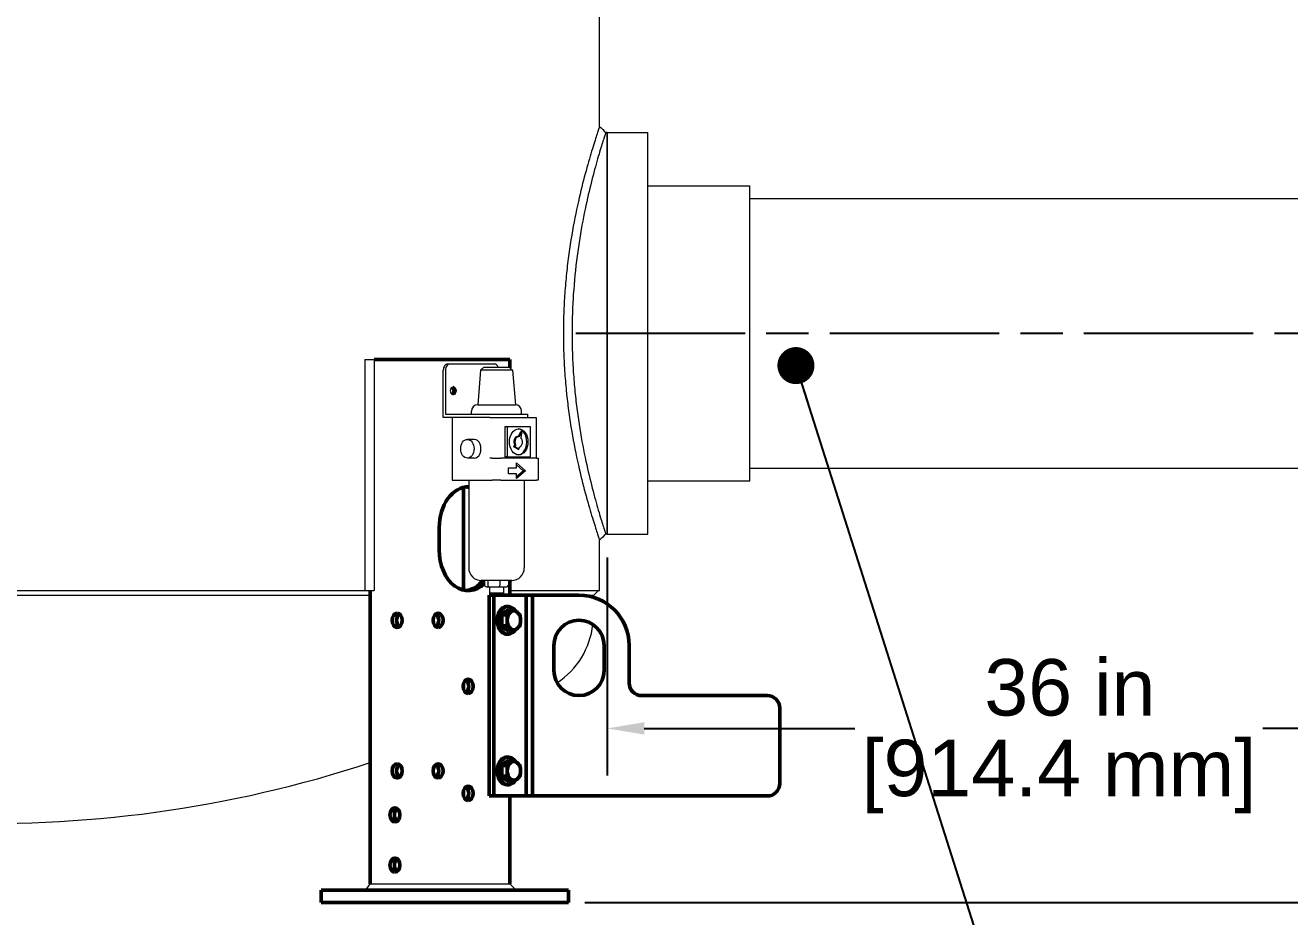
# Model space of a CAD drawing. Header units: inches. Extents: x 19 to 503, y 6 to 322.
# Drawn here: x 104.8 to 155.2, y 43.9 to 79.4 of the extents above; entities that cross this region are included whole.
import ezdxf

# ---------------------------------------------------------------- set-up
doc = ezdxf.new("R2010")
doc.units = ezdxf.units.IN
doc.header["$LTSCALE"] = 15
doc.header["$MEASUREMENT"] = 0
doc.linetypes.add('CHAIN', pattern=[0.7087, 0.4724, -0.0591, 0.1181, -0.0591])
for name, color, linetype, lineweight in [('Centerline (ANSI)', 7, 'Continuous', 25), ('Dimension (ANSI)', 7, 'Continuous', 25), ('Symbol (ANSI)', 7, 'Continuous', 25), ('Visible (ANSI)', 7, 'Continuous', 50)]:
    doc.layers.add(name, color=color, linetype=linetype, lineweight=lineweight)
doc.styles.add('MEMCOR Medium', font='arial.ttf')
doc.dimstyles.new('Default (ANSI)', dxfattribs={"dimscale": 15, "dimtxt": 0.15, "dimasz": 0.098425, "dimexe": 0.125, "dimexo": 0.0625, "dimgap": 0.031496, "dimtad": 0, "dimtih": 1, "dimtoh": 1, "dimdec": 4, "dimrnd": 1e-08, "dimzin": 3, "dimdsep": 46, "dimlunit": 5, "dimtxsty": 'MEMCOR Medium', "dimcen": 0.09, "dimdle": 0.393701, "dimclrd": 256, "dimclre": 256, "dimclrt": 256, "dimadec": 0, "dimazin": 1, "dimtfac": 0.8, "dimtofl": 0, "dimtmove": 0, "dimatfit": 3, "dimfxl": 1, "dimfrac": 1, "dimtolj": 1, "dimtzin": 4, "dimlwd": -1, "dimlwe": -1, "dimarcsym": 0})
doc.dimstyles.new('Default (ANSI)$7', dxfattribs={"dimscale": 15, "dimtxt": 0.15, "dimasz": 0.098425, "dimexe": 0.125, "dimexo": 0.0625, "dimgap": 0.031496, "dimtad": 0, "dimtih": 1, "dimtoh": 1, "dimdec": 4, "dimrnd": 1e-08, "dimzin": 3, "dimdsep": 46, "dimlunit": 5, "dimtxsty": 'MEMCOR Medium', "dimcen": 0.09, "dimdle": 0.393701, "dimclrd": 256, "dimclre": 256, "dimclrt": 256, "dimadec": 0, "dimazin": 1, "dimtfac": 0.8, "dimtofl": 0, "dimtmove": 0, "dimatfit": 3, "dimfxl": 1, "dimfrac": 1, "dimtolj": 1, "dimtzin": 4, "dimlwd": -1, "dimlwe": -1, "dimarcsym": 0})

# ---------------------------------------------------------------- blocks, each defined once
blk = doc.blocks.new('*D20')
at = {"layer": 'Defpoints', "color": 0, "transparency": 16777216}
for p in [(128.026, 59.151), (164.027, 59.151), (164.027, 51.406)]:
    blk.add_point(p, dxfattribs=at)
at = {"layer": 'Dimension (ANSI)', "transparency": 16777216}
for p, q in [((128.026, 58.213), (128.026, 49.531)), ((164.027, 58.213), (164.027, 49.531)), ((129.503, 51.406), (137.902, 51.406)), ((162.551, 51.406), (154.152, 51.406))]:
    blk.add_line(p, q, dxfattribs=at)
for points in [[(129.503, 51.652), (129.503, 51.16), (128.026, 51.406)], [(162.551, 51.652), (162.551, 51.16), (164.027, 51.406)]]:
    blk.add_solid(points, dxfattribs=at)
at = {"layer": 'Dimension (ANSI)', "transparency": 16777216, "char_height": 2.25, "attachment_point": 5, "style": 'MEMCOR Medium'}
for s, insert in [('\\A1; 36 in', (146.027, 53.028)), ('\\A1;[914.4 mm]', (146.027, 49.492))]:
    blk.add_mtext(s, dxfattribs=dict(at, insert=insert))
blk = doc.blocks.new('*D23')
at = {"layer": 'Defpoints', "color": 0, "transparency": 16777216}
for p in [(165.088, 67.151), (178.238, 67.151), (126.197, 44.463)]:
    blk.add_point(p, dxfattribs=at)
at = {"layer": 'Dimension (ANSI)', "transparency": 16777216}
for p, q in [((166.026, 67.151), (180.113, 67.151)), ((178.238, 65.675), (178.238, 60.017)), ((178.238, 45.94), (178.238, 51.598)), ((127.134, 44.463), (180.113, 44.463))]:
    blk.add_line(p, q, dxfattribs=at)
for points in [[(177.992, 65.675), (178.484, 65.675), (178.238, 67.151)], [(177.992, 45.94), (178.484, 45.94), (178.238, 44.463)]]:
    blk.add_solid(points, dxfattribs=at)
at = {"layer": 'Dimension (ANSI)', "transparency": 16777216, "char_height": 2.25, "attachment_point": 5, "style": 'MEMCOR Medium'}
for s, insert in [('\\A1; 22{\\H0.8x;\\S11#16;} in', (178.238, 58.102)), ('\\A1;[576.3 mm]', (178.238, 53.893))]:
    blk.add_mtext(s, dxfattribs=dict(at, insert=insert))

msp = doc.modelspace()

# ---------------------------------------------------------------- linework, layer by layer
at = {"layer": 'Centerline (ANSI)', "linetype": 'CHAIN', "ltscale": 0.952448}
msp.add_line((126.77516, 67.15094), (165.08816, 67.15094), dxfattribs=at)
at = {"layer": 'Visible (ANSI)', "linetype": 'Continuous', "lineweight": 18}
for p, q in [((127.72611, 75.39476), (127.72611, 89.67822)), ((128.02641, 75.15094), (127.97015, 75.15094)), ((128.02641, 75.15094), (128.02641, 59.15094)), ((128.02691, 59.15094), (128.02691, 75.15094)), ((128.02691, 75.15094), (129.65191, 75.15094)), ((129.65191, 59.15094), (129.65191, 75.15094)), ((129.65191, 73.02594), (133.71441, 73.02594)), ((133.71441, 61.27594), (133.71441, 73.02594)), ((133.71441, 72.52594), (158.33941, 72.52594)), ((118.3719, 66.11344), (118.74516, 66.11344)), ((118.3719, 66.11344), (118.3719, 56.90094)), ((118.74516, 66.11344), (118.74516, 56.90094)), ((121.49636, 63.80094), (121.49636, 65.67594)), ((121.58474, 65.67594), (121.58474, 63.92594)), ((121.76152, 65.92594), (121.67313, 65.92594)), ((123.52929, 65.92594), (121.76152, 65.92594)), ((122.9823, 65.67637), (122.86768, 64.30094)), ((123.11768, 65.80094), (122.9823, 65.67637)), ((124.25306, 65.67637), (122.9823, 65.67637)), ((123.11768, 65.80094), (124.11768, 65.80094)), ((124.11768, 65.80094), (124.25306, 65.67637)), ((124.25306, 65.67637), (124.36768, 64.30094)), ((122.61768, 63.92594), (122.61768, 64.05094)), ((122.86768, 64.30094), (124.36768, 64.30094)), ((124.61768, 63.92594), (124.61768, 64.05094)), ((122.29185, 63.80094), (121.49636, 63.80094)), ((121.58474, 63.92594), (122.29185, 63.92594)), ((121.84991, 63.80094), (121.84991, 61.30094)), ((122.29185, 63.92594), (124.85251, 63.92594)), ((123.05493, 63.80094), (122.29185, 63.80094)), ((123.35251, 63.80094), (123.05493, 63.80094)), ((123.35251, 63.80094), (123.70606, 63.80094)), ((123.70606, 63.80094), (124.41317, 63.80094)), ((124.41317, 63.80094), (125.12028, 63.80094)), ((124.85251, 63.92594), (124.85251, 63.80094)), ((125.12028, 63.80094), (125.1935, 63.80094)), ((125.1935, 63.80094), (125.1935, 62.18075)), ((123.94892, 63.42475), (123.94892, 62.22295)), ((124.03731, 63.42475), (123.94892, 63.42475)), ((124.96581, 63.42475), (124.03731, 63.42475)), ((124.03731, 63.42475), (124.03731, 62.22295)), ((124.45737, 63.03657), (124.50156, 63.03657)), ((124.4882, 63.03657), (124.58052, 63.24433)), ((124.53061, 63.03256), (124.62472, 63.24433)), ((124.58052, 63.24433), (124.62472, 63.24433)), ((124.62472, 63.24433), (124.58538, 63.00048)), ((124.96581, 62.22295), (124.96581, 63.42475)), ((122.73379, 62.92594), (122.4559, 62.92594)), ((124.30762, 62.6302), (124.33699, 62.6963)), ((124.30762, 62.6302), (124.35181, 62.6302)), ((124.46643, 62.53717), (124.30762, 62.6302)), ((124.33699, 62.6963), (124.38118, 62.6963)), ((124.35181, 62.6302), (124.38118, 62.6963)), ((124.51063, 62.53717), (124.35181, 62.6302)), ((124.46643, 62.53717), (124.51063, 62.53717)), ((124.52291, 62.61328), (124.51063, 62.53717)), ((122.73379, 62.17594), (122.4559, 62.17594)), ((123.4409, 62.18075), (123.35251, 62.18075)), ((123.4409, 62.18075), (123.79445, 62.18075)), ((125.20867, 62.18075), (123.79445, 62.18075)), ((124.03731, 62.22295), (123.94892, 62.22295)), ((124.03731, 62.22295), (124.96581, 62.22295)), ((124.41255, 61.79552), (124.41255, 61.98333)), ((124.41255, 61.98333), (124.77147, 61.67594)), ((125.20867, 62.18075), (125.28189, 62.18075)), ((125.28189, 62.18075), (125.28189, 61.30094)), ((124.0967, 61.55636), (124.0967, 61.79552)), ((124.0967, 61.79552), (124.41255, 61.79552)), ((124.41255, 61.55636), (124.0967, 61.55636)), ((124.68308, 61.67594), (124.41255, 61.90763)), ((124.77147, 61.67594), (124.41255, 61.36855)), ((124.41255, 61.44425), (124.68308, 61.67594)), ((124.41255, 61.36855), (124.41255, 61.55636)), ((124.77147, 61.67594), (124.68308, 61.67594)), ((133.71441, 61.77594), (158.33941, 61.77594)), ((121.84991, 61.30094), (123.4409, 61.30094)), ((122.5099, 61.30094), (122.5099, 57.80094)), ((123.79445, 61.30094), (123.4409, 61.30094)), ((123.79445, 61.30094), (125.20867, 61.30094)), ((124.72545, 61.30094), (124.72545, 57.80094)), ((125.28189, 61.30094), (125.20867, 61.30094)), ((129.65191, 61.27594), (133.71441, 61.27594)), ((128.02641, 59.15094), (127.97015, 59.15094)), ((128.02691, 59.15094), (129.65191, 59.15094)), ((127.72611, 56.90094), (127.72611, 58.90712)), ((124.22545, 57.30094), (123.0099, 57.30094)), ((123.14252, 57.30094), (123.14252, 57.11344)), ((123.21223, 57.05094), (123.32087, 57.05094)), ((123.26983, 57.30094), (123.26983, 57.11344)), ((123.32087, 57.05094), (123.72632, 57.05094)), ((123.33643, 57.05094), (123.33643, 56.80094)), ((123.72632, 57.05094), (124.02313, 57.05094)), ((123.745, 57.30094), (123.745, 57.11344)), ((123.89893, 57.05094), (123.89893, 56.80094)), ((124.09284, 57.30094), (124.09284, 57.11344)), ((118.58763, 56.70094), (88.36518, 56.70094)), ((88.58092, 56.90094), (118.3719, 56.90094)), ((118.3719, 56.90094), (118.74516, 56.90094)), ((123.89893, 56.80094), (123.33643, 56.80094)), ((124.14681, 56.90094), (127.72611, 56.90094)), ((127.47641, 56.70094), (127.12595, 56.70094)), ((127.47641, 56.70094), (127.67641, 56.90094)), ((127.47641, 56.70094), (127.47641, 56.62939)), ((118.41085, 44.96344), (118.58763, 45.21344)), ((118.58763, 45.21344), (120.05563, 45.21344)), ((120.05563, 45.21344), (121.03143, 45.21344)), ((121.03143, 45.21344), (123.94471, 45.21344)), ((123.94471, 45.21344), (124.14681, 45.21344)), ((124.14681, 45.21344), (124.39681, 44.96344))]:
    msp.add_line(p, q, dxfattribs=at)
at = {"layer": 'Visible (ANSI)'}
for p, q in [((118.74516, 66.11344), (120.05563, 66.11344)), ((120.05563, 66.11344), (121.03143, 66.11344)), ((121.03143, 66.11344), (123.94471, 66.11344)), ((123.94471, 66.11344), (124.14681, 66.11344)), ((124.14681, 65.77413), (124.14681, 66.11344)), ((122.29994, 56.9153), (122.29994, 61.01158)), ((121.33549, 58.52344), (121.33549, 59.40344)), ((124.14681, 56.71344), (124.14681, 57.30094)), ((118.58763, 45.21344), (118.58763, 56.90094)), ((123.33094, 56.71344), (123.33094, 48.71344)), ((123.50772, 56.71344), (123.33094, 56.71344)), ((123.50772, 56.71344), (124.63909, 56.71344)), ((123.50772, 48.71344), (123.50772, 56.71344)), ((124.79671, 56.71344), (124.63909, 56.71344)), ((124.79671, 56.71344), (125.05478, 56.71344)), ((124.79671, 56.71344), (124.79671, 48.71344)), ((126.9027, 56.71344), (125.05478, 56.71344)), ((125.05478, 56.71344), (125.05478, 48.71344)), ((123.83511, 55.92995), (123.96769, 56.0382)), ((123.83511, 55.92995), (124.02214, 55.92995)), ((123.83511, 55.71344), (123.83511, 55.92995)), ((123.96769, 56.0382), (124.10027, 56.14645)), ((124.03805, 56.26462), (124.08259, 56.26462)), ((124.10027, 56.14645), (124.28731, 56.14645)), ((123.83511, 55.49693), (123.83511, 55.71344)), ((123.83511, 55.49693), (124.02214, 55.49693)), ((123.96769, 55.38868), (123.83511, 55.49693)), ((124.10027, 55.28043), (123.96769, 55.38868)), ((124.03805, 55.16226), (124.08259, 55.16226)), ((124.10027, 55.28043), (124.28731, 55.28043)), ((125.9027, 53.71344), (125.9027, 54.71344)), ((127.9027, 54.71344), (127.9027, 53.71344)), ((128.9027, 53.21344), (128.9027, 54.71344)), ((122.29994, 52.9952), (122.29994, 53.16968)), ((134.4027, 52.71344), (129.4027, 52.71344)), ((134.9027, 49.21344), (134.9027, 52.21344)), ((119.7852, 49.92995), (119.71087, 49.92995)), ((121.1661, 49.92995), (121.24042, 49.92995)), ((123.83511, 49.92995), (123.96769, 50.0382)), ((123.83511, 49.92995), (124.02214, 49.92995)), ((123.83511, 49.71344), (123.83511, 49.92995)), ((123.96769, 50.0382), (124.10027, 50.14645)), ((124.03805, 50.26462), (124.08259, 50.26462)), ((124.10027, 50.14645), (124.28731, 50.14645)), ((119.7852, 49.49693), (119.71087, 49.49693)), ((121.1661, 49.49693), (121.24042, 49.49693)), ((123.83511, 49.49693), (123.83511, 49.71344)), ((123.83511, 49.49693), (124.02214, 49.49693)), ((123.96769, 49.38868), (123.83511, 49.49693)), ((124.10027, 49.28043), (123.96769, 49.38868)), ((122.29994, 48.7322), (122.29994, 48.90668)), ((124.03805, 49.16226), (124.08259, 49.16226)), ((124.10027, 49.28043), (124.28731, 49.28043)), ((123.50772, 48.71344), (123.33094, 48.71344)), ((123.50772, 48.71344), (124.63909, 48.71344)), ((124.14681, 45.21344), (124.14681, 48.71344)), ((124.79671, 48.71344), (124.63909, 48.71344)), ((124.79671, 48.71344), (125.05478, 48.71344)), ((125.05478, 48.71344), (134.4027, 48.71344)), ((116.62671, 44.96344), (116.91961, 44.96344)), ((116.62671, 44.96344), (116.62671, 44.46344)), ((119.04093, 44.96344), (116.91961, 44.96344)), ((119.04093, 44.96344), (120.45514, 44.96344)), ((126.19685, 44.96344), (120.45514, 44.96344)), ((126.19685, 44.96344), (126.48974, 44.96344)), ((126.48974, 44.96344), (126.48974, 44.46344)), ((116.91961, 44.46344), (116.62671, 44.46344)), ((119.04093, 44.46344), (116.91961, 44.46344)), ((120.45514, 44.46344), (119.04093, 44.46344)), ((126.19685, 44.46344), (120.45514, 44.46344)), ((126.48974, 44.46344), (126.19685, 44.46344))]:
    msp.add_line(p, q, dxfattribs=at)
at = {"layer": 'Visible (ANSI)', "linetype": 'Continuous', "lineweight": 18}
for centre, radius, start, end in [((122.86768, 64.05094), 0.25, 90, 180), ((124.36768, 64.05094), 0.25, 0, 90), ((123.0099, 57.80094), 0.5, 180, 270), ((124.22545, 57.80094), 0.5, 270, 0), ((124.28641, 55.89648), 3.19, 303.132938, 353.687082), ((103.47641, 95.93094), 48.31, 267.353566, 288.227871)]:
    msp.add_arc(centre, radius, start, end, dxfattribs=at)
at = {"layer": 'Visible (ANSI)'}
for centre, radius, start, end in [((126.9027, 54.71344), 2, 0, 90), ((126.9027, 54.71344), 1, 0, 180), ((126.9027, 53.71344), 1, 180, 0), ((129.4027, 53.21344), 0.5, 180, 270), ((134.4027, 52.21344), 0.5, 0, 90), ((134.4027, 49.21344), 0.5, 270, 0)]:
    msp.add_arc(centre, radius, start, end, dxfattribs=at)
at = {"layer": 'Visible (ANSI)', "linetype": 'Continuous', "lineweight": 18}
for centre, major_axis, ratio, start_param, end_param in [((121.67313, 65.67594), (0, 0.25), 0.70710678, 0, 1.57079633), ((121.76152, 65.67594), (0, 0.25), 0.70710678, 0, 1.57079633), ((123.52929, 65.67594), (0, 0.25), 0.70710678, 5.23598776, 6.28318531), ((121.80572, 64.86344), (0, 0.15625), 0.70710678, 3.5531095, 5.87166846), ((124.45737, 62.82385), (0, 0.21272), 0.70710678, 0, 2.21379807), ((124.50156, 62.82385), (0, 0.21272), 0.70710678, 6.08882372, 8.49698338), ((124.45737, 62.82385), (0, -0.52038), 0.70710678, 0.06008809, 3.08150456), ((124.50156, 62.82385), (0, -0.21272), 0.70710678, 0.14239642, 2.55055608), ((122.73379, 62.55094), (0, 0.375), 0.70710678, 3.14159265, 6.28318531), ((123.21223, 57.11344), (0.06971, 0), 0.89657547, 3.14159265, 4.71238898), ((123.32087, 57.11344), (0, -0.0625), 0.81649658, 4.71238898, 6.28318531), ((123.72632, 57.11344), (0, -0.0625), 0.29885849, 0, 1.57079633), ((124.02313, 57.11344), (-0.06971, 0), 0.89657547, 1.57079633, 3.14159265)]:
    msp.add_ellipse(centre, major_axis=major_axis, ratio=ratio, start_param=start_param, end_param=end_param, dxfattribs=at)
for centre, major_axis in [((121.8941, 64.86344), (0, -0.15625)), ((124.50156, 62.82385), (0, 0.52038)), ((122.4559, 62.55094), (0, 0.375))]:
    msp.add_ellipse(centre, major_axis=major_axis, ratio=0.70710678, dxfattribs=at)
at = {"layer": 'Visible (ANSI)'}
for centre, major_axis, start_param, end_param in [((121.80572, 64.86344), (0, -0.155), 0.40409356, 2.7374991), ((122.48807, 59.40344), (0, 1.63), 6.26424759, 7.85398163), ((122.3113, 59.40344), (0, 1.63), 6.11001021, 6.20642283), ((122.48807, 58.52344), (0, -1.63), 4.71238898, 6.88702174), ((122.3113, 58.52344), (0, -1.63), 0.07676248, 0.72273425), ((119.83642, 55.71344), (0, -0.28), 3.60436277, 5.82041519), ((121.11487, 55.71344), (0, 0.28), 3.60436277, 5.82041519), ((124.03805, 55.71344), (0, -0.55118), 3.14159265, 6.28318531), ((124.08259, 55.71344), (0, -0.55118), 2.3460031, 7.07877486), ((124.08259, 55.71344), (0, 0.375), 0.26465673, 0.78254082), ((124.31099, 55.71344), (0, -0.375), 3.66519143, 4.71238898), ((124.31099, 55.71344), (0, 0.375), 5.75958653, 6.80678408), ((124.31099, 55.71344), (0, 0.375), 4.71238898, 5.75958653), ((124.08259, 55.71344), (0, 0.375), 1.20355906, 1.93803359), ((124.08259, 55.71344), (0, -0.375), 5.50064449, 6.01852857), ((124.31099, 55.71344), (0, -0.375), 4.71238898, 5.75958653), ((124.31099, 55.71344), (0, 0.375), 3.66519143, 4.71238898), ((124.31099, 55.71344), (0, -0.375), 5.75958653, 6.80678408), ((122.3113, 53.08244), (0, 0.28), 3.60436277, 5.82041519), ((119.83642, 49.71344), (0, -0.28), 3.60436277, 5.82041519), ((121.11487, 49.71344), (0, 0.28), 3.60436277, 5.82041519), ((124.03805, 49.71344), (0, -0.55118), 3.14159265, 6.28318531), ((124.08259, 49.71344), (0, -0.55118), 2.3460031, 7.07877486), ((124.08259, 49.71344), (0, 0.375), 0.26465673, 0.78254082), ((124.31099, 49.71344), (0, -0.375), 3.66519143, 4.71238898), ((124.31099, 49.71344), (0, 0.375), 5.75958653, 6.80678408), ((124.31099, 49.71344), (0, 0.375), 4.71238898, 5.75958653), ((124.08259, 49.71344), (0, 0.375), 1.20355906, 1.93803359), ((124.08259, 49.71344), (0, -0.375), 5.50064449, 6.01852857), ((124.31099, 49.71344), (0, -0.375), 4.71238898, 5.75958653), ((124.31099, 49.71344), (0, -0.375), 5.75958653, 6.80678408), ((124.31099, 49.71344), (0, 0.375), 3.66519143, 4.71238898), ((122.3113, 48.81944), (0, 0.28), 3.60436277, 5.82041519), ((119.74658, 47.95944), (0, -0.28), 3.60436277, 5.82041519), ((119.74658, 45.95944), (0, -0.28), 3.60436277, 5.82041519)]:
    msp.add_ellipse(centre, major_axis=major_axis, ratio=0.70710678, start_param=start_param, end_param=end_param, dxfattribs=at)
for centre, major_axis in [((119.65965, 55.71344), (0, 0.28)), ((121.29165, 55.71344), (0, -0.28)), ((122.48807, 53.08244), (0, -0.28)), ((119.65965, 49.71344), (0, 0.28)), ((121.29165, 49.71344), (0, -0.28)), ((122.48807, 48.81944), (0, -0.28)), ((119.5698, 47.95944), (0, -0.28)), ((119.5698, 45.95944), (0, -0.28))]:
    msp.add_ellipse(centre, major_axis=major_axis, ratio=0.70710678, dxfattribs=at)
at = {"layer": 'Visible (ANSI)', "linetype": 'Continuous', "lineweight": 18}
for points, knots in [([(127.72611, 75.39476), (127.72611, 75.39476), (127.72187, 75.38231), (127.70443, 75.33079), (127.69123, 75.29171), (127.63841, 75.1337), (127.58531, 74.97345), (127.45172, 74.55147), (127.37122, 74.28941), (127.19782, 73.68557), (127.10509, 73.34375), (126.92498, 72.61647), (126.83113, 72.20547), (126.65372, 71.3094), (126.57033, 70.82432), (126.46573, 70.06372), (126.43422, 69.80451), (126.37944, 69.27921), (126.35619, 69.01311), (126.31891, 68.47886), (126.30489, 68.21067), (126.28635, 67.67727), (126.28184, 67.41205), (126.28184, 67.15094)], [95.47936914, 95.47936914, 95.47936914, 95.47936914, 97.46802122, 97.46802122, 99.4566733, 99.4566733, 103.43397747, 103.43397747, 107.41128164, 107.41128164, 111.3885858, 111.3885858, 115.36789573, 115.36789573, 119.34720566, 119.34720566, 121.33686062, 121.33686062, 123.32651559, 123.32651559, 125.31617055, 125.31617055, 127.30582551, 127.30582551, 127.30582551, 127.30582551]), ([(127.97015, 75.15094), (127.97015, 75.15094), (127.96621, 75.13888), (127.94996, 75.08893), (127.93766, 75.05105), (127.88847, 74.89783), (127.839, 74.74241), (127.71456, 74.33302), (127.63957, 74.07872), (127.4781, 73.49262), (127.39176, 73.16078), (127.22415, 72.45466), (127.13686, 72.05563), (126.97195, 71.18572), (126.8945, 70.71485), (126.76504, 69.73058), (126.71306, 69.21633), (126.66122, 68.43887), (126.64823, 68.17872), (126.63105, 67.66135), (126.62686, 67.40414), (126.62686, 67.15094)], [-30.86337316, -30.86337316, -30.86337316, -30.86337316, -28.93482291, -28.93482291, -27.00627266, -27.00627266, -23.14917216, -23.14917216, -19.29207167, -19.29207167, -15.43497117, -15.43497117, -11.57622838, -11.57622838, -7.71748558, -7.71748558, -3.85874279, -3.85874279, -1.9293714, -1.9293714, 0, 0, 0, 0]), ([(126.28184, 67.15094), (126.28184, 66.88983), (126.28635, 66.62461), (126.30489, 66.09121), (126.31891, 65.82302), (126.35619, 65.28877), (126.37944, 65.02267), (126.40834, 64.7455), (126.40987, 64.73099), (126.41141, 64.71648)], [127.30582551, 127.30582551, 127.30582551, 127.30582551, 129.29548048, 129.29548048, 131.28513544, 131.28513544, 133.27479041, 133.27479041, 133.38479482, 133.38479482, 133.38479482, 133.38479482]), ([(126.62686, 67.15094), (126.62686, 66.89774), (126.63105, 66.64053), (126.64823, 66.12316), (126.66122, 65.86301), (126.69606, 65.34054), (126.71811, 65.07827), (126.74398, 64.81937)], [0, 0, 0, 0, 1.9293714, 1.9293714, 3.85874279, 3.85874279, 5.81910993, 5.81910993, 5.81910993, 5.81910993]), ([(126.41141, 64.71648), (126.43771, 64.46872), (126.46766, 64.22414), (126.57033, 63.47756), (126.65372, 62.99248), (126.83113, 62.09641), (126.92498, 61.68541), (127.10509, 60.95813), (127.19782, 60.61631), (127.37122, 60.01247), (127.45172, 59.75041), (127.58531, 59.32843), (127.63841, 59.16818), (127.69123, 59.01017), (127.70443, 58.97109), (127.72187, 58.91957), (127.72611, 58.90712), (127.72611, 58.90712)], [6.0789693, 6.0789693, 6.0789693, 6.0789693, 7.95861986, 7.95861986, 11.93792978, 11.93792978, 15.91723971, 15.91723971, 19.89454388, 19.89454388, 23.87184804, 23.87184804, 27.84915221, 27.84915221, 29.8378043, 29.8378043, 31.82645638, 31.82645638, 31.82645638, 31.82645638]), ([(126.74398, 64.81937), (126.76916, 64.56874), (126.79792, 64.32128), (126.8945, 63.58703), (126.97195, 63.11616), (127.13686, 62.24625), (127.22415, 61.84722), (127.39176, 61.1411), (127.4781, 60.80926), (127.63957, 60.22316), (127.71456, 59.96886), (127.839, 59.55947), (127.88847, 59.40405), (127.93766, 59.25083), (127.94996, 59.21295), (127.96621, 59.163), (127.97015, 59.15094), (127.97015, 59.15094)], [-117.63438271, -117.63438271, -117.63438271, -117.63438271, -115.73600705, -115.73600705, -111.87726426, -111.87726426, -108.01852147, -108.01852147, -104.16142097, -104.16142097, -100.30432047, -100.30432047, -96.44721998, -96.44721998, -94.51866973, -94.51866973, -92.59011948, -92.59011948, -92.59011948, -92.59011948])]:
    msp.add_open_spline(points, degree=3, knots=knots, dxfattribs=at)
for points in [[(127.72611, 75.39476), (127.80745, 75.31348), (127.88882, 75.23222), (127.97015, 75.15094)], [(127.97015, 59.15094), (127.88882, 59.06966), (127.80745, 58.9884), (127.72611, 58.90712)]]:
    msp.add_open_spline(points, degree=3, dxfattribs=at)
at = {"layer": 'Visible (ANSI)'}
for points in [[(124.02214, 55.92995), (124.11688, 55.98796), (124.17841, 56.0382)], [(124.04583, 55.71344), (124.04583, 55.81392), (124.02214, 55.92995)], [(124.17841, 56.0382), (124.23994, 56.08844), (124.28731, 56.14645)], [(124.28731, 56.14645), (124.38204, 56.08844), (124.44357, 56.0382)], [(124.44357, 56.0382), (124.50511, 55.98796), (124.55247, 55.92995)], [(124.55247, 55.92995), (124.57616, 55.81392), (124.57616, 55.71344)], [(124.02214, 55.49693), (124.04583, 55.61296), (124.04583, 55.71344)], [(124.17841, 55.38868), (124.11688, 55.43892), (124.02214, 55.49693)], [(124.55247, 55.49693), (124.50511, 55.43892), (124.44357, 55.38868)], [(124.57616, 55.71344), (124.57616, 55.61296), (124.55247, 55.49693)], [(124.28731, 55.28043), (124.23994, 55.33844), (124.17841, 55.38868)], [(124.44357, 55.38868), (124.38204, 55.33844), (124.28731, 55.28043)], [(124.02214, 49.92995), (124.11688, 49.98796), (124.17841, 50.0382)], [(124.04583, 49.71344), (124.04583, 49.81392), (124.02214, 49.92995)], [(124.17841, 50.0382), (124.23994, 50.08844), (124.28731, 50.14645)], [(124.28731, 50.14645), (124.38204, 50.08844), (124.44357, 50.0382)], [(124.44357, 50.0382), (124.50511, 49.98796), (124.55247, 49.92995)], [(124.55247, 49.92995), (124.57616, 49.81392), (124.57616, 49.71344)], [(124.02214, 49.49693), (124.04583, 49.61296), (124.04583, 49.71344)], [(124.17841, 49.38868), (124.11688, 49.43892), (124.02214, 49.49693)], [(124.28731, 49.28043), (124.23994, 49.33844), (124.17841, 49.38868)], [(124.44357, 49.38868), (124.38204, 49.33844), (124.28731, 49.28043)], [(124.55247, 49.49693), (124.50511, 49.43892), (124.44357, 49.38868)], [(124.57616, 49.71344), (124.57616, 49.61296), (124.55247, 49.49693)]]:
    msp.add_rational_spline(points, [1, 1.0379548493, 1], degree=2, dxfattribs=at)

# ---------------------------------------------------------------- dimensions: what is measured, and where the dimension line sits
at = {"layer": 'Dimension (ANSI)'}
dim = msp.add_linear_dim(base=(178.23778, 67.15094), p1=(126.19685, 44.46344), p2=(165.08816, 67.15094), angle=90, text=' <> in\\X[576.3 mm]', dimstyle='Default (ANSI)', override={"dimgap": 0.031496, "dimdec": 4, "dimpost": '', "dimtol": 0, "dimlim": 0, "dimtp": 0, "dimtm": 0, "dimtdec": 2, "dimatfit": 1}, dxfattribs=at)
dim.commit()
dim.dimension.update_dxf_attribs({"geometry": '*D23', "text_midpoint": (178.23778, 55.80719), "dimtype": 160})
dim = msp.add_linear_dim(base=(164.02691, 51.40599), p1=(128.02641, 59.15094), p2=(164.02691, 59.15094), text=' <> in\\X[914.4 mm]', dimstyle='Default (ANSI)', override={"dimgap": 0.031496, "dimtih": 0, "dimtoh": 0, "dimdec": 4, "dimpost": '', "dimtol": 0, "dimlim": 0, "dimtp": 0, "dimtm": 0, "dimtdec": 2, "dimatfit": 1}, dxfattribs=at)
dim.commit()
dim.dimension.update_dxf_attribs({"geometry": '*D20', "text_midpoint": (146.02666, 51.40599), "dimtype": 160})

# ---------------------------------------------------------------- leaders
at = {"layer": 'Symbol (ANSI)', "annotation_type": 0, "has_hookline": 1}
for points, override, hookline_direction, text_width in [([(164.02691, 68.28886), (182.79116, 76.25112), (179.96617, 88.37724), (178.48979, 88.37724)], {"dimtad": 0}, 1, 41.31651), ([(135.54862, 65.86429), (144.01313, 39.21803), (145.48951, 39.21803)], {"dimasz": 0.098425, "dimtad": 0, "dimldrblk": 'Dot'}, 0, 52.84124)]:
    msp.add_leader(points, dimstyle='Default (ANSI)$7', override=override, dxfattribs=dict(at, hookline_direction=hookline_direction, text_width=text_width))

doc.saveas('drawing.dxf')
